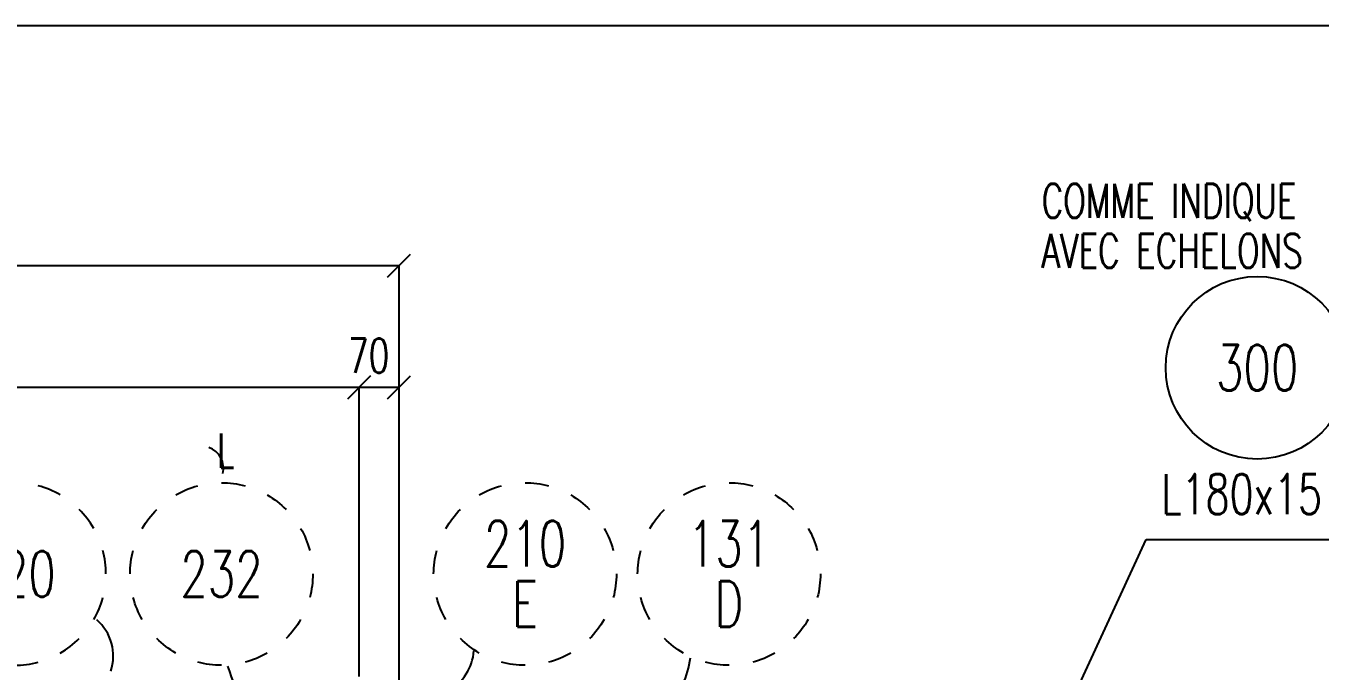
# Model space of a CAD drawing. Extents: x 512897 to 529117, y 6597 to 18077.
# Drawn here: x 517904 to 520170, y 16946 to 18077 of the extents above; entities that cross this region are included whole.
import ezdxf
from ezdxf.enums import TextEntityAlignment as Align

# ---------------------------------------------------------------- set-up
doc = ezdxf.new("R2010")
doc.units = 0
doc.header["$LTSCALE"] = 200
doc.header["$MEASUREMENT"] = 0
doc.layers.get('0').update_dxf_attribs({"linetype": 'CONTINUOUS'})
for name, color, linetype in [('ASSI', 6, 'CONTINUOUS'), ('BOLLINI_1', 7, 'CONTINUOUS'), ('LP', 3, 'CONTINUOUS'), ('LS', 7, 'CONTINUOUS'), ('TESTI_A_P', 7, 'CONTINUOUS')]:
    doc.layers.add(name, color=color, linetype=linetype)
doc.styles.add('QUOTE', font='ROMANS8.SHX', dxfattribs={"width": 0.7})
doc.styles.add('RQL', font='ROMANS8.SHX', dxfattribs={"width": 0.7})
doc.styles.add('RS', font='ROMANS8.shx', dxfattribs={"width": 0.7})
doc.styles.get("Standard").update_dxf_attribs({"font": 'ROMANS8.SHX', "width": 0.7})
doc.dimstyles.new('TRATTO', dxfattribs={"dimscale": 0, "dimtxt": 60, "dimasz": 40, "dimexe": 0, "dimexo": 0, "dimgap": 5, "dimtad": 1, "dimrnd": 0.5, "dimdsep": 46, "dimtxsty": 'RS', "dimblk1": 'OBLIQUE', "dimblk2": 'OBLIQUE', "dimsah": 1, "dimcen": 0.09, "dimclrd": 2, "dimclre": 2, "dimclrt": 7, "dimadec": 0, "dimazin": 0, "dimtfac": 1, "dimtix": 1, "dimtmove": 2, "dimatfit": 3, "dimfxl": 1, "dimtolj": 1, "dimtzin": 0, "dimarcsym": 0})

# ---------------------------------------------------------------- blocks, each defined once
blk = doc.blocks.new('ASSE98')
at = {"color": 7, "style": 'QUOTE', "width": 0.5, "flags": 1}
for tag, p in [('TI', (1.38308, 6.82731)), ('DI_S', (1.38308, 6.42178)), ('D_S', (1.38308, 6.02092)), ('E_S', (1.38308, 5.68065)), ('NFORI', (1.36454, 5.29792)), ('ALAR', (1.36349, 4.93246)), ('FAM', (1.3775, 4.54645)), ('ALA', (1.38308, 4.19257)), ('DISP2', (1.38308, 3.84971)), ('DISP1', (1.38308, 3.50686)), ('PINZAF', (1.38308, 3.164)), ('PINZAI', (1.38308, 2.82114)), ('TRP', (1.38308, 2.47829)), ('NP', (1.38308, 2.13543)), ('SV', (1.38308, 1.79257)), ('PESO', (1.38308, 1.44971)), ('QUA', (1.38308, 1.10686)), ('LUN', (1.38308, 0.764)), ('PROF', (1.38308, 0.42114)), ('POS', (1.38308, 0.07829))]:
    blk.add_attdef(tag, p, '', height=0.2, dxfattribs=at)
at = {"color": 7, "flags": 1}
for tag, p in [('LAV1', (3.07431, 6.82847)), ('LAV2', (3.07431, 6.49513)), ('LAV3', (3.07431, 6.1618)), ('LAV4', (3.07431, 5.82847)), ('LAV5', (3.07431, 5.49513)), ('LAV6', (3.07431, 5.1618)), ('LAV7', (3.07431, 4.82847)), ('LAV8', (3.07431, 4.49513)), ('LAV9', (3.07431, 4.1618)), ('LAV10', (3.07431, 3.82847))]:
    blk.add_attdef(tag, p, '', height=0.2, dxfattribs=at)
blk = doc.blocks.new('_OBLIQUE')
at = {"color": 0, "linetype": 'ByBlock'}
blk.add_line((-0.5, -0.5), (0.5, 0.5), dxfattribs=at)
blk = doc.blocks.new('*D21')
at = {"layer": 'LS', "color": 2, "lineweight": -2, "transparency": 16777216}
for p, q in [((515487.4, 16360.4), (515487.4, 17443.2)), ((515487.4, 17443.2), (518487.4, 17443.2)), ((518487.4, 16936.4), (518487.4, 17443.2))]:
    blk.add_line(p, q, dxfattribs=at)
at = {"layer": 'LS', "color": 2, "lineweight": -2, "transparency": 16777216, "xscale": 40, "yscale": 40, "zscale": 40, "rotation": 180}
blk.add_blockref('_OBLIQUE', (515487.4, 17443.2), dxfattribs=at)
at = {"layer": 'LS', "color": 2, "lineweight": -2, "transparency": 16777216, "xscale": 40, "yscale": 40, "zscale": 40}
blk.add_blockref('_OBLIQUE', (518487.4, 17443.2), dxfattribs=at)
at = {"layer": 'LS', "color": 7, "transparency": 16777216, "insert": (516987.4, 17478.2), "char_height": 60, "attachment_point": 5, "style": 'RS'}
blk.add_mtext('\\A1;3000', dxfattribs=at)
blk = doc.blocks.new('*D22')
at = {"layer": 'LS', "color": 2, "lineweight": -2, "transparency": 16777216}
for p, q in [((518487.4, 16936.4), (518487.4, 17443.2)), ((518487.4, 17443.2), (518557.4, 17443.2)), ((518557.4, 16295.4), (518557.4, 17443.2))]:
    blk.add_line(p, q, dxfattribs=at)
at = {"layer": 'LS', "color": 2, "lineweight": -2, "transparency": 16777216, "xscale": 40, "yscale": 40, "zscale": 40, "rotation": 180}
blk.add_blockref('_OBLIQUE', (518487.4, 17443.2), dxfattribs=at)
at = {"layer": 'LS', "color": 2, "lineweight": -2, "transparency": 16777216, "xscale": 40, "yscale": 40, "zscale": 40}
blk.add_blockref('_OBLIQUE', (518557.4, 17443.2), dxfattribs=at)
at = {"layer": 'LS', "color": 7, "transparency": 16777216, "insert": (518504.2, 17498.6), "char_height": 60, "attachment_point": 5, "style": 'RS'}
blk.add_mtext('\\A1;70', dxfattribs=at)
blk = doc.blocks.new('*D36')
at = {"layer": 'LS', "color": 2, "lineweight": -2, "transparency": 16777216}
for p, q in [((515417.4, 17443.2), (515417.4, 17656.4)), ((515417.4, 17656.4), (518557.4, 17656.4)), ((518557.4, 17443.2), (518557.4, 17656.4))]:
    blk.add_line(p, q, dxfattribs=at)
at = {"layer": 'LS', "color": 2, "lineweight": -2, "transparency": 16777216, "xscale": 40, "yscale": 40, "zscale": 40, "rotation": 180}
blk.add_blockref('_OBLIQUE', (515417.4, 17656.4), dxfattribs=at)
at = {"layer": 'LS', "color": 2, "lineweight": -2, "transparency": 16777216, "xscale": 40, "yscale": 40, "zscale": 40}
blk.add_blockref('_OBLIQUE', (518557.4, 17656.4), dxfattribs=at)
at = {"layer": 'LS', "color": 7, "transparency": 16777216, "insert": (516987.4, 17691.4), "char_height": 60, "attachment_point": 5, "style": 'RS'}
blk.add_mtext('\\A1;3140', dxfattribs=at)
blk = doc.blocks.new('xxx')
blk.add_circle((0, 0), 8)
at = {"color": 3, "style": 'RQL', "width": 0.7}
blk.add_attdef('POS', text='', height=4, dxfattribs=at).set_placement((0, 0), align=Align.MIDDLE)
at = {"color": 3, "style": 'RQL', "width": 0.7, "flags": 1}
blk.add_attdef('POS1', (-0.39, -5.42), '', height=2, dxfattribs=at)
at = {"style": 'RQL', "width": 0.7, "flags": 1}
blk.add_attdef('TIPO', (-0.39, -8.66), '', height=2, dxfattribs=at)
blk = doc.blocks.new('www')
at = {"linetype": 'Continuous'}
for start, end in [(90, 105), (120, 135), (60, 75), (30, 45), (150, 165), (0, 15), (180, 195), (330, 345), (210, 225), (300, 315), (240, 255), (270, 285)]:
    blk.add_arc((0, 0), 8, start, end, dxfattribs=at)
at = {"color": 3, "style": 'RQL', "width": 0.7}
for tag, p in [('POS3', (0, 0.65)), ('POS2', (0, -4.63))]:
    blk.add_attdef(tag, text='', height=4, dxfattribs=at).set_placement(p, align=Align.CENTER)
at = {"style": 'RQL', "width": 0.7, "flags": 1}
blk.add_attdef('TIPO', text='', height=3, dxfattribs=at).set_placement((0, 0), align=Align.MIDDLE_CENTER)
blk = doc.blocks.new('zzz')
at = {"linetype": 'Continuous'}
for start, end in [(90, 105), (120, 135), (60, 75), (30, 45), (150, 165), (0, 15), (180, 195), (330, 345), (210, 225), (300, 315), (240, 255), (270, 285)]:
    blk.add_arc((0, 0), 8, start, end, dxfattribs=at)
at = {"color": 3, "style": 'RQL', "width": 0.7}
blk.add_attdef('POS1', text='', height=4, dxfattribs=at).set_placement((0, 0), align=Align.MIDDLE)
at = {"style": 'RQL', "width": 0.7, "flags": 1}
blk.add_attdef('TIPO', (0, -8), '', height=3, dxfattribs=at)

msp = doc.modelspace()

# ---------------------------------------------------------------- linework, layer by layer
at = {"layer": 'LP', "color": 6}
for centre, radius, start, end in [((517973.653, 16972.531), 83.3, 341.39401, 49.33097), ((518870.987, 17001.294), 199.353, 268.575496, 350.762289)]:
    msp.add_arc(centre, radius, start, end, dxfattribs=at)
at = {"layer": 'LS', "color": 6}
msp.add_line((519865.453, 17176.393), (520570.83, 17176.393), dxfattribs=at)
at = {"layer": 'LS', "color": 8}
msp.add_lwpolyline([(512897.246, 18076.558), (512897.246, 6596.558), (525617.246, 6596.558), (525617.246, 8196.558), (529117.246, 8196.558), (529117.246, 18076.558), (512897.246, 18076.558)], close=True, dxfattribs=at)
at = {"layer": 'LS', "color": 6}
msp.add_lwpolyline([(519690.884, 16797.734), (519865.453, 17176.393)], dxfattribs=at)
for centre, radius, start, end in [((518210.894, 17301.178), 39.035, 346.313964, 69.806256), ((518599.312, 16988.16), 89.259, 245.647363, 355.602371), ((518948.802, 17187.648), 729.892, 198.614029, 223.28502)]:
    msp.add_arc(centre, radius, start, end, dxfattribs=at)

# ---------------------------------------------------------------- block references
at = {"layer": 'ASSI'}
ref = msp.add_blockref('ASSE98', (521210.449, 16796.829), dxfattribs=dict(at, xscale=2650, zscale=2650, rotation=280.9154326102453))
ref.add_attrib('PROF', 'L180x15', (519891.791, 17221.128), dxfattribs={"layer": '0', "color": 2, "height": 70, "style": 'QUOTE', "width": 0.7})
at = {"layer": 'BOLLINI_1', "xscale": 19.9979999999523, "yscale": 19.9979999999523, "zscale": 19.9979999999523}
msp.add_blockref('xxx', (520059.79, 17477.404), dxfattribs=at).add_auto_attribs({'POS': '300'})
at = {"layer": 'LS', "color": 6, "xscale": 19.99999994494139, "yscale": 19.99999994494139, "zscale": 19.99999994494139}
msp.add_blockref('zzz', (517884.249, 17116.089), dxfattribs=at).add_auto_attribs({'POS1': '220'})
at = {"layer": 'LS', "color": 6}
ref = msp.add_blockref('zzz', (518246.402, 17116.089), dxfattribs=dict(at, xscale=-19.99999994494139, yscale=19.99999994494139, zscale=19.99999994494139))
ref.add_attrib('POS1', '232', dxfattribs={"layer": '0', "color": 3, "height": 80, "style": 'RQL', "width": 0.7}).set_placement((518246.402, 17116.089), align=Align.MIDDLE)
ref = msp.add_blockref('www', (518777.884, 17116.089), dxfattribs=dict(at, xscale=-19.99999999999997, yscale=19.99999999999997, zscale=19.99999999999996))
ref.add_attrib('POS3', '210', dxfattribs={"layer": '0', "color": 3, "height": 80, "style": 'RQL', "width": 0.7}).set_placement((518777.884, 17129.028), align=Align.CENTER)
ref.add_attrib('POS2', 'E', dxfattribs={"layer": '0', "color": 3, "height": 80, "style": 'RQL', "width": 0.7}).set_placement((518777.884, 17023.48), align=Align.CENTER)
ref = msp.add_blockref('www', (519135.103, 17116.089), dxfattribs=dict(at, xscale=-19.99999999999997, yscale=19.99999999999997, zscale=19.99999999999996))
ref.add_attrib('POS3', '131', dxfattribs={"layer": '0', "color": 3, "height": 80, "style": 'RQL', "width": 0.7}).set_placement((519135.103, 17129.028), align=Align.CENTER)
ref.add_attrib('POS2', 'D', dxfattribs={"layer": '0', "color": 3, "height": 80, "style": 'RQL', "width": 0.7}).set_placement((519135.103, 17023.48), align=Align.CENTER)

# ---------------------------------------------------------------- texts
at = {"layer": 'LS', "color": 7, "style": 'RS', "width": 0.7}
msp.add_text('L', height=60, dxfattribs=at).set_placement((518238.546, 17302.363))
at = {"layer": 'TESTI_A_P', "style": 'RS', "width": 0.7}
for s, p in [('COMME INDIQUE', (519682.406, 17739.95)), ('AVEC ECHELONS', (519682.406, 17652.419))]:
    msp.add_text(s, height=60, dxfattribs=at).set_placement(p)

# ---------------------------------------------------------------- dimensions: what is measured, and where the dimension line sits
at = {"layer": 'LS'}
for base, p1, p2, picture, middle in [((518557.405, 17656.35), (515417.405, 17443.23), (518557.405, 17443.23), '*D36', (516987.405, 17691.35)), ((518487.405, 17443.23), (515487.405, 16360.374), (518487.405, 16936.374), '*D21', (516987.405, 17478.23))]:
    dim = msp.add_linear_dim(base=base, p1=p1, p2=p2, dimstyle='TRATTO', override={"dimscale": 1}, dxfattribs=at)
    dim.commit()
    dim.dimension.update_dxf_attribs({"geometry": picture, "text_midpoint": middle})
dim = msp.add_linear_dim(base=(518557.405, 17443.23), p1=(518487.405, 16936.374), p2=(518557.405, 16295.374), dimstyle='TRATTO', override={"dimscale": 1}, dxfattribs=at)
dim.commit()
dim.dimension.update_dxf_attribs({"geometry": '*D22', "text_midpoint": (518504.2, 17498.588), "dimtype": 160})

doc.saveas('drawing.dxf')
